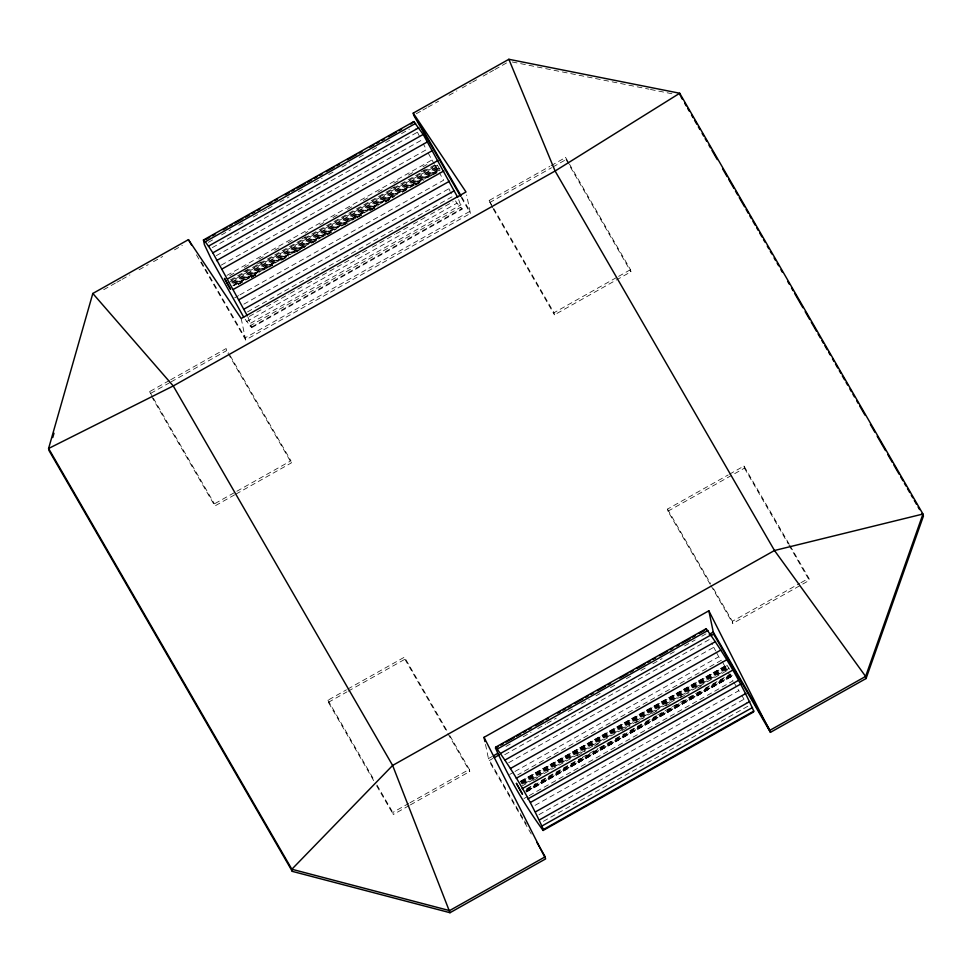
<?xml version="1.0" encoding="UTF-8"?>
<svg xmlns="http://www.w3.org/2000/svg" width="972" height="972" viewBox="0 0 972 972"><rect width="100%" height="100%" fill="white"/><g stroke="black" fill="none" stroke-linecap="round" stroke-linejoin="round"><path stroke-width="0.73" stroke-dasharray="4.86 3.65" d="M245.163 319.338L251.639 327.722L248.006 317.139M251.639 327.722L462.016 209.308L458.371 198.738M521.843 786.117L729.559 669.198L726.801 664.982L728.502 668.772L522.098 784.951M103.725 289.68L115.522 283.046M116.822 282.305L120.759 280.094M122.071 279.353L129.932 274.93M139.093 269.766L148.266 264.615M153.503 261.662L162.676 256.499M174.462 249.865L182.323 245.442M416.295 113.748L421.544 110.796M422.844 110.055L426.781 107.843M428.093 107.114L438.566 101.21M449.052 95.317L456.901 90.894M462.15 87.942L471.311 82.778M472.623 82.049L476.559 79.838M483.108 76.144L488.345 73.192M489.657 72.463L493.582 70.251M494.894 69.51L506.679 62.876M208.348 242.332L213.633 239.355M221.58 234.884L230.838 229.671M238.772 225.2L245.394 221.482M253.328 217.011L261.274 212.54M262.598 211.799L266.559 209.563M267.883 208.822L274.505 205.092M279.79 202.115L289.061 196.903M298.319 191.691L304.929 187.973M314.199 182.76L322.133 178.289M328.743 174.559L334.04 171.582M341.974 167.111L349.92 162.652M359.178 157.44L364.476 154.451M372.41 149.992L377.707 147.003M385.641 142.544L392.251 138.814M401.521 133.601L409.455 129.13M212.358 247.605L417.438 132.18L415.822 128.571M216.331 255.636L421.411 140.211L422.65 142.58M221.288 265.113L426.368 149.688L423.27 143.759M226.913 275.416L431.993 159.979L427.777 152.264M229.781 275.611L235.115 272.512M244.337 267.422L249.67 264.311M258.929 259.099L265.502 255.502M274.772 250.29L280.094 247.192M288.004 242.842L293.325 239.744M305.196 233.171L307.881 231.543M319.752 224.969L323.761 222.612M332.983 217.521L338.317 214.423M347.539 209.332L354.197 205.481M363.419 200.402L368.752 197.292M377.974 192.201L383.296 189.103M393.842 183.271L399.176 180.16M408.398 175.082L413.732 171.971M422.99 166.759L426.963 164.523M243.717 271.674L247.678 269.438M256.936 264.226L262.233 261.249M301.928 238.905L305.901 236.67M390.574 189.005L394.547 186.77M421.01 171.874L426.295 168.897M230.194 280.021L436.598 163.855L439.648 169.128L233.244 285.294M231.263 280.446L437.667 164.268M228.311 282.901L437.364 165.24M232.053 281.844L438.457 165.677M231.749 282.816L438.153 166.649M232.818 283.241L439.223 167.062L439.891 168.338L233.487 284.517M233.851 283.399L438.931 167.974M232.818 285.817L437.898 170.379L434.946 165.179M234.021 285.598L440.425 169.432M237.8 283.97L400.549 192.371M401.873 191.618L440.243 170.027M238.359 284.176L250.266 277.482M251.59 276.728L256.875 273.752M263.497 270.034L272.755 264.821M280.689 260.35L288.635 255.879M293.921 252.902L305.828 246.195M311.125 243.219L320.383 238.006M321.708 237.265L325.681 235.03M327.005 234.288L336.263 229.076M341.561 226.087L346.846 223.11M352.143 220.134L356.117 217.898M357.429 217.157L364.05 213.439M369.348 210.45L377.282 205.991M385.216 201.52L394.486 196.308M402.42 191.836L409.03 188.118M410.354 187.365L414.327 185.13M415.652 184.388L420.937 181.412M427.558 177.682L436.817 172.469M238.237 284.553L242.21 282.317M251.469 277.105L259.403 272.646M268.673 267.422L273.958 264.445M281.904 259.986L287.19 256.997M296.46 251.784L304.394 247.325M312.328 242.854L317.625 239.877M326.884 234.665L332.181 231.676M344.088 224.982L348.049 222.746M357.319 217.534L362.605 214.557M370.551 210.086L378.485 205.614M385.106 201.897L393.04 197.425M402.299 192.213L406.272 189.977M415.53 184.765L423.476 180.294M432.734 175.082L438.02 172.105M251.76 277.214L255.721 274.991L251.712 277.348M327.175 234.774L331.136 232.539M385.386 202.006L389.359 199.77M415.822 184.874L419.783 182.639L415.773 185.008M370.794 210.329L376.079 207.352M234.629 297.845L238.59 295.61M239.914 294.868L443.669 180.185L439.344 172.834M243.851 304.151L448.93 188.714L447.424 186.284M247.532 311.903L452.612 196.478L450.765 192.602M249.33 316.398L261.237 309.691M266.522 306.715L289.024 294.054M290.349 293.313L302.256 286.606M307.541 283.63L349.884 259.803M355.169 256.815L367.088 250.12M372.373 247.143L394.863 234.483M396.187 233.73L408.094 227.035M413.392 224.058L425.299 217.351M430.596 214.375L453.086 201.714M246.621 321.562L456.986 203.16L462.016 209.308M250.703 323.166L461.068 204.752M249.828 325.948L460.193 207.534M251.942 326.774L462.308 208.36M169.796 382.616L150.004 393.757L149.566 391.643L169.359 380.514M170.671 379.773L226.075 348.584L228.335 352.508M492.585 207.862L489.123 200.524L549.8 166.382M551.112 165.641L565.619 157.476L568.644 162.689M171.108 381.875L226.5 350.698L226.075 348.584M196.441 254.846L245.637 339.933L470.436 213.403L466.621 194.959M489.56 202.638L551.549 167.743M552.874 167.002L566.056 159.578L565.619 157.476M234.653 494.821L214.873 505.962L214.435 503.848L235.54 491.978M236.864 491.237L290.932 460.801L229.088 353.808M569.398 164.001L630.488 269.681L630.925 271.783L554.429 314.843L553.991 312.729L617.305 277.105M618.617 276.364L630.488 269.681M235.977 494.08L291.369 462.903L290.932 460.801M373.649 780.601L328.39 702.319L327.953 700.217L346.421 689.816M347.733 689.075L404.449 657.157L447.448 731.527M710.18 584.269L667.946 511.199L667.509 509.097L728.174 474.944M729.498 474.202L744.005 466.038L789.264 544.32M328.39 702.319L346.858 691.93M348.17 691.189L404.887 659.271L404.449 657.157M667.946 511.199L744.443 468.152L744.005 466.038M505.987 746.46L512.609 742.73M523.191 736.776L531.125 732.305M537.747 728.587L545.681 724.116M547.005 723.375L556.263 718.162M568.17 711.455L573.468 708.479M581.402 704.007L589.348 699.536M595.958 695.818L601.255 692.842M610.513 687.629L617.135 683.899M626.393 678.687L631.678 675.71M640.949 670.498L647.559 666.78M652.856 663.791L662.114 658.579M670.048 654.12L676.67 650.389M684.604 645.918L695.187 639.965M701.808 636.247L707.094 633.258M409.078 805.618L393.259 814.524L392.822 812.422L408.653 803.516M409.965 802.775L469.318 769.362L448.201 732.827M492.415 756.362L488.442 758.597L526.277 824.049M790.017 545.62L808.874 578.243L809.312 580.357L732.815 623.417L732.378 621.302L799.64 583.443M800.964 582.702L808.874 578.243M410.403 804.877L469.755 771.476L469.318 769.362M531.259 834.012L488.88 760.712L492.853 758.476M504.711 754.709L709.791 639.284L711.115 641.957M508.672 762.741L713.752 647.316L711.771 643.294M509.668 774.453L513.641 772.23M514.966 771.476L718.721 656.793L721.491 660.195L517.736 774.878M520.36 781.281L726.801 664.982M520.64 781.403L727.044 665.225M521.855 781.026L726.922 665.601M521.077 781.986L727.481 665.82M520.895 782.582L727.287 666.415M521.672 782.897L728.077 666.719M521.429 783.675L727.821 667.497M522.377 784.039L728.781 667.873M533.446 780.382L537.407 778.147M577.101 755.803L585.035 751.344M594.305 746.132L599.59 743.155M622.092 730.494L630.026 726.023M635.323 723.047L643.257 718.575M652.516 713.363L657.813 710.386M665.747 705.915L671.044 702.938M680.303 697.726L688.237 693.255M697.507 688.042L701.468 685.807M526.715 788.705L535.973 783.481M541.258 780.504L580.952 758.172M582.277 757.419L598.157 748.489M599.481 747.735L614.037 739.546M615.361 738.805L624.619 733.593M629.917 730.616L644.46 722.427M645.785 721.674L656.367 715.72M657.692 714.979L686.803 698.589M688.127 697.847L700.034 691.141M705.332 688.164L730.47 674.021M526.472 789.483L731.539 674.046L732.572 675.54L526.168 791.718M525.925 790.528L732.329 674.349L732.694 675.163L526.289 791.342M525.731 791.123L732.135 674.957M526.46 791.828L732.852 675.662M526.411 791.961L732.815 675.783M523.969 798.547L527.942 796.311M529.266 795.57L733.022 680.886L727.858 671.786M535.037 805.375L738.793 690.691L741.053 694.348M538.974 814.658L744.054 699.22L745.512 701.456M543.36 821.34L748.44 705.903L746.241 702.562M512.268 61.989L593.989 78.234M595.472 78.525L648.956 89.157M650.438 89.46L674.203 94.187M455.528 200.925L456.986 203.16M741.806 695.563L744.054 699.22M733.739 682.113L738.793 690.691M566.056 159.578L630.925 271.783M744.443 468.152L788.195 543.822M788.948 545.122L809.312 580.357M489.123 200.524L492.901 207.048M493.655 208.36L553.991 312.729M667.509 509.097L710.496 583.467M713.521 588.68L732.378 621.302M493.339 209.162L554.429 314.843M710.933 585.569L732.815 623.417M461.676 196.891L469.998 211.289L245.199 337.831L201.301 261.893M461.36 197.693L470.436 213.403M228.019 353.31L291.369 462.903M404.887 659.271L447.132 732.329M447.885 733.629L469.755 771.476M149.566 391.643L152.592 396.868M153.345 398.168L214.435 503.848M327.953 700.217L373.965 779.799M376.978 785.024L392.822 812.422M151.511 396.369L214.873 505.962M376.662 785.826L393.259 814.524M431.993 159.979L434.205 163.879M722.196 661.482L727.117 670.486M713.752 647.316L715.623 650.863M716.243 652.054L718.721 656.793M417.438 132.18L420.086 137.526M448.93 188.714L450.158 191.302M485.502 744.418L488.88 760.712M241.19 318.512L245.637 339.933"/><path stroke-width="1.46" d="M460.922 195.579L413.246 113.117L466.001 191.982L241.19 318.512L188.434 239.647L92.814 293.471L48.6 448.481L49.037 450.583L292.28 871.362L450.012 912.708L545.644 858.884L484.044 737.323L708.843 610.793L770.444 732.353L866.064 678.529L923.4 516.132L922.963 514.03L679.72 93.251L508.866 59.292L413.246 113.117L413.683 115.218L460.594 196.38M52.755 437.546L53.995 433.208M457.715 197.401L423.209 134.44L413.805 121.597L203.44 240.011L204.375 244.567L211.033 258.613L243.693 317.115M413.805 121.597L410.864 124.039M495.489 748.063L495.781 747.116L706.158 628.702C724.699 654.338 740.895 682.223 753.762 711.115L753.458 712.063L543.093 830.465C524.552 804.84 508.356 776.956 495.489 748.063L498.138 746.569M543.093 830.465L543.384 829.517C530.518 800.624 514.322 772.74 495.781 747.116M705.854 629.649L706.158 628.702M205.785 239.464L209.758 237.229M212.394 235.746L215.043 234.252M222.989 229.781L226.95 227.557M229.599 226.063L232.247 224.568M234.896 223.086L242.83 218.615M245.479 217.12L249.44 214.897M252.088 213.403L254.737 211.908M257.386 210.426L260.034 208.931M267.968 204.46L271.941 202.237M274.578 200.742L277.227 199.248M285.173 194.789L289.134 192.553M291.782 191.059L294.431 189.576M297.08 188.082L305.014 183.611M307.662 182.129L311.635 179.893M314.272 178.398L316.921 176.916M319.569 175.422L322.218 173.927M326.179 171.704L334.125 167.233M336.774 165.738L339.41 164.256M347.356 159.785L356.615 154.572M359.263 153.078L361.912 151.596M369.846 147.124L373.819 144.889M376.456 143.394L379.104 141.912M381.753 140.418L384.402 138.935M388.375 136.7L396.309 132.228M398.957 130.746L401.606 129.252M203.44 240.011L205.25 241.785L415.615 123.371M205.25 241.785L208.458 246.159L418.823 127.757M247.338 315.803L212.844 252.841L423.209 134.44M216.513 260.605L426.89 142.191M221.774 269.135L432.139 150.733M227.557 278.94L437.922 160.526M233.45 289.34L443.827 170.926M239.076 299.631L449.453 181.229M244.045 309.108L454.41 190.706M500.774 745.087L503.423 743.592M506.072 742.11L514.006 737.639M516.654 736.144L520.628 733.909M523.276 732.426L525.913 730.932M528.561 729.45L531.21 727.955M535.183 725.72L543.117 721.248M545.766 719.766L548.415 718.272M557.673 713.059L560.322 711.577M562.97 710.082L565.607 708.588M568.255 707.106L570.904 705.611M574.877 703.376L582.811 698.917M585.46 697.422L588.109 695.928M590.745 694.445L593.394 692.951M597.367 690.715L605.301 686.256M607.95 684.762L610.598 683.267M619.857 678.055L627.791 673.596M630.439 672.102L633.088 670.619M637.061 668.384L644.995 663.912M647.644 662.418L650.292 660.936M652.929 659.441L655.578 657.959M659.551 655.723L667.485 651.252M670.133 649.758L672.782 648.275M676.755 646.04L679.392 644.545M682.04 643.063L689.986 638.592M692.623 637.097L695.272 635.615M699.245 633.38L704.53 630.403M497.603 748.89L707.968 630.476M493.727 755.621L497.7 753.385M709.281 634.303L713.254 632.067L770.006 730.251L865.627 676.427L922.963 514.03L774.49 550.504L392.627 765.438L291.855 869.247L292.28 871.362M500.811 753.264L711.176 634.862M494.165 757.735L499.462 754.758M711.042 635.664L713.691 634.169L708.843 610.793M505.185 759.958L715.562 641.544M510.446 768.488L720.823 650.074M516.229 778.293L726.594 659.879M522.134 788.693L732.499 670.279M527.747 798.984L738.125 680.57M530.53 802.386L740.895 683.972M535.487 811.863L745.864 693.461M539.448 819.894L749.825 701.48M542.145 825.908L752.522 707.507M543.384 829.517L753.762 711.115M92.814 293.471L173.247 385.945L392.627 765.438L450.012 912.708M208.458 246.159L212.844 252.841M680.91 96.678L682.429 99.302M684.701 103.226L686.208 105.851M687.726 108.475L689.245 111.1M691.517 115.024L693.036 117.648M694.543 120.273L696.827 124.197M698.333 126.822L699.852 129.446M702.124 133.383L703.643 135.995M705.162 138.619L706.668 141.244M708.953 145.18L710.459 147.793M711.978 150.417L717.287 159.59M722.585 168.776L727.129 176.637M728.648 179.261L733.957 188.434M735.464 191.059L737.748 194.983M739.255 197.608L744.564 206.781M746.083 209.405L748.355 213.342M749.862 215.966L751.38 218.579M752.899 221.203L755.171 225.14M756.69 227.752L758.209 230.376M759.715 233.001L761.987 236.937M763.506 239.549L765.025 242.174M767.297 246.11L768.816 248.735M770.322 251.347L771.841 253.971M774.113 257.908L775.632 260.532M777.15 263.145L778.657 265.769M780.941 269.706L782.448 272.33M787.757 281.503L789.276 284.128M791.548 288.052L793.055 290.677M794.574 293.301L802.908 307.723M805.181 311.648L809.737 319.521M811.243 322.133L816.553 331.318M818.072 333.931L820.344 337.867M821.862 340.492L823.369 343.104M824.888 345.728L827.16 349.665M828.679 352.289L830.197 354.902M832.469 358.838L833.976 361.463M835.495 364.087L837.767 368.011M839.286 370.636L840.804 373.26M842.311 375.885L844.595 379.809M846.102 382.433L847.62 385.058M849.893 388.994L851.411 391.607M852.93 394.231L854.437 396.855M856.721 400.78L858.227 403.404M859.746 406.029L865.056 415.202M870.353 424.375L874.897 432.248M877.169 436.173L885.516 450.595M887.788 454.532L892.332 462.393M893.851 465.017L899.149 474.19M900.667 476.815L902.939 480.751M904.458 483.363L905.977 485.988M907.484 488.612L909.756 492.549M911.274 495.161L912.793 497.786M914.312 500.41L916.584 504.347M918.09 506.959L919.609 509.583M921.881 513.52L923.4 516.132M713.691 634.169L770.444 732.353M188.434 239.647L191.46 244.883M536.872 842.384L545.207 856.782L449.574 910.606L291.855 869.247L48.6 448.481L173.247 385.945L555.097 171.011L679.72 93.251L680.145 95.365M508.866 59.292L555.097 171.011L774.49 550.504L865.627 676.427L866.064 678.529M484.044 737.323L484.919 741.575M224.532 278.466L230.546 289.267L224.532 278.466M516.424 783.396L522.45 794.197L516.424 783.396"/></g></svg>
